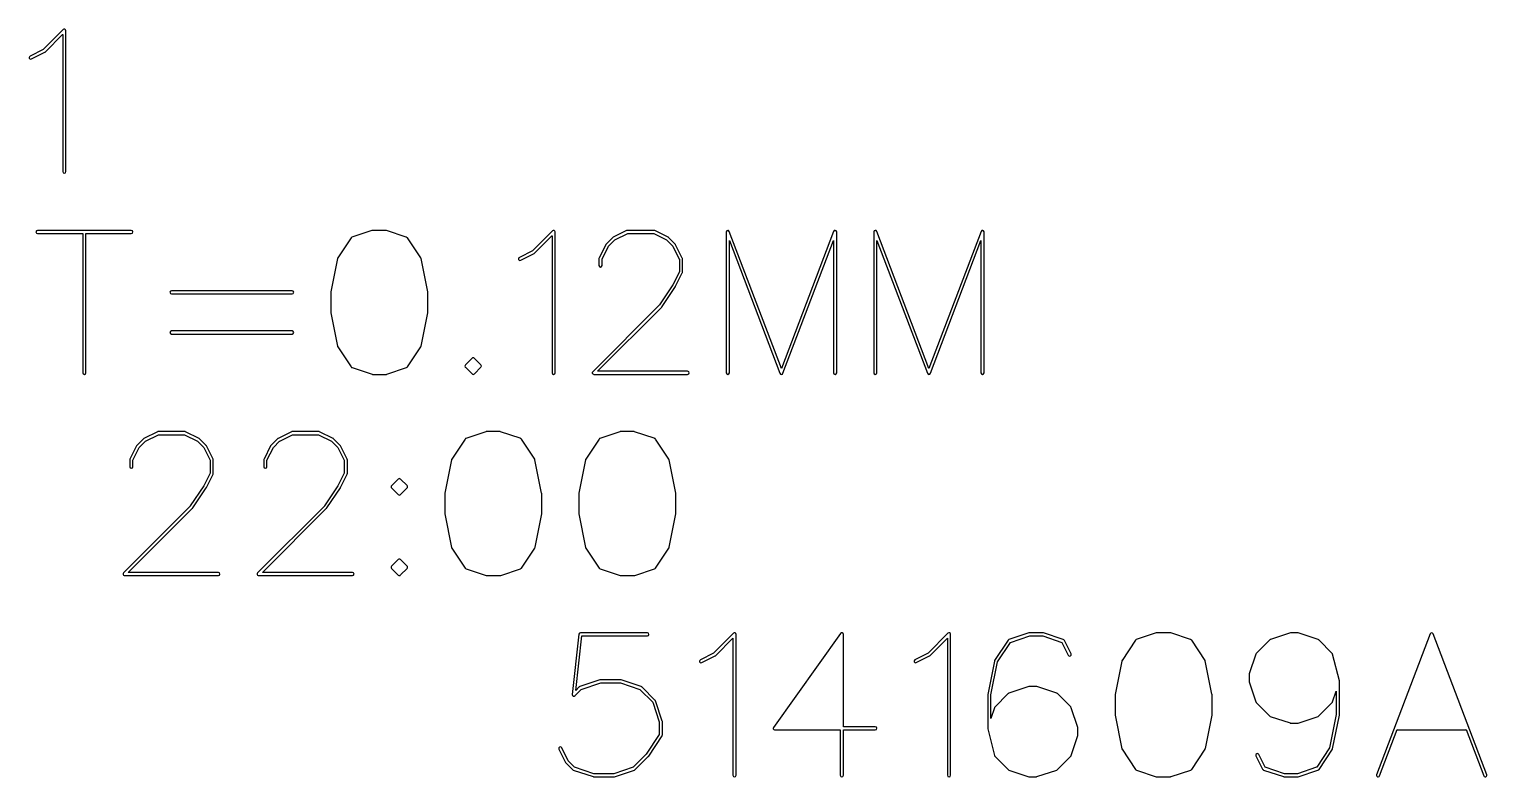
# Model space of a CAD drawing. Extents: x -68 to 50, y -82 to 30.
# Drawn here: x -8.32 to 38.29, y -70.4 to -46.51 of the extents above; entities that cross this region are included whole.
import ezdxf

# ---------------------------------------------------------------- set-up
doc = ezdxf.new("R2010")
doc.units = 0
doc.header["$MEASUREMENT"] = 0
doc.layers.get('0').update_dxf_attribs({"linetype": 'CONTINUOUS'})

msp = doc.modelspace()

# ---------------------------------------------------------------- linework, layer by layer
for points in [[(-7.144, -46.564004, 0.668157), (-7.228, -46.528999), (-7.228, -46.528999), (-7.864, -47.165), (-7.864, -47.165), (-8.287, -47.376001), (-8.287, -47.376001, 1.000005), (-8.243, -47.466001), (-8.243, -47.466001), (-7.814, -47.251997), (-7.814, -47.251997, 0.132802), (-7.794, -47.235), (-7.794, -47.235), (-7.244, -46.685), (-7.244, -46.685), (-7.243, -46.685), (-7.243, -46.685), (-7.243, -51.063999), (-7.243, -51.063999, 1), (-7.143, -51.063999), (-7.143, -51.063999), (-7.143, -46.564004), (-7.143, -46.564004), (-7.144, -46.564004)], [(-5.05, -53.042998, 1), (-5.05, -52.942998), (-5.05, -52.942998), (-8.05, -52.942998), (-8.05, -52.942998, 1), (-8.05, -53.042998), (-8.05, -53.042998), (-6.6, -53.042998), (-6.6, -53.042998), (-6.6, -57.493003), (-6.6, -57.493003, 1), (-6.5, -57.493003), (-6.5, -57.493003), (-6.5, -53.042998), (-6.5, -53.042998), (-5.05, -53.042998)], [(3.109, -52.946001, 0.082237), (3.093, -52.942998), (3.093, -52.942998), (2.664, -52.942998), (2.664, -52.942998, 0.102902), (2.644, -52.947002), (2.644, -52.947002), (2.642, -52.947998), (2.642, -52.947998), (2.005, -53.16), (2.005, -53.16, 0.16228), (1.98, -53.178999), (1.98, -53.178999), (1.979, -53.178999), (1.979, -53.178999), (1.551, -53.822002), (1.551, -53.822002, 0.107755), (1.543, -53.842002), (1.543, -53.842002), (1.543, -53.842998), (1.543, -53.842998), (1.329, -54.911001), (1.329, -54.911001, 0.050372), (1.328, -54.921001), (1.328, -54.921001), (1.328, -55.563999), (1.328, -55.563999, 0.045472), (1.329, -55.573003), (1.329, -55.573003), (1.329, -55.573999), (1.329, -55.573999), (1.544, -56.646001), (1.544, -56.646001, 0.092755), (1.551, -56.662998), (1.551, -56.662998), (1.551, -56.663999), (1.551, -56.663999), (1.979, -57.306001), (1.979, -57.306001, 0.187805), (2.009, -57.326997), (2.009, -57.326997), (2.014, -57.328003), (2.014, -57.328003), (2.648, -57.54), (2.648, -57.54, 0.041599), (2.656, -57.542002), (2.656, -57.542002), (2.664, -57.542998), (2.664, -57.542998), (3.093, -57.542998), (3.093, -57.542998, 0.114183), (3.115, -57.537998), (3.115, -57.537998), (3.118, -57.537002), (3.118, -57.537002), (3.751, -57.325), (3.751, -57.325, 0.162267), (3.776, -57.306001), (3.776, -57.306001), (3.777, -57.306001), (3.777, -57.306001), (4.206, -56.663999), (4.206, -56.663999, 0.132803), (4.214, -56.638999), (4.214, -56.638999), (4.215, -56.637998), (4.215, -56.637998), (4.427, -55.573999), (4.427, -55.573999, 0.085328), (4.428, -55.557002), (4.428, -55.557002), (4.428, -54.921001), (4.428, -54.921001, 0.07588), (4.426, -54.906001), (4.426, -54.906001), (4.426, -54.905), (4.426, -54.905), (4.213, -53.84), (4.213, -53.84, 0.092759), (4.206, -53.823003), (4.206, -53.823003), (4.206, -53.822002), (4.206, -53.822002), (3.777, -53.178999), (3.777, -53.178999, 0.187826), (3.747, -53.157998), (3.747, -53.157998), (3.742, -53.156997), (3.742, -53.156997), (3.109, -52.946001)], [(8.499, -52.992998, 0.668182), (8.414999, -52.957998), (8.414999, -52.957998), (7.779, -53.593999), (7.779, -53.593999), (7.356, -53.805), (7.356, -53.805, 1.000005), (7.4, -53.895), (7.4, -53.895), (7.829, -53.681001), (7.829, -53.681001, 0.132813), (7.849, -53.663999), (7.849, -53.663999), (8.399, -53.113999), (8.399, -53.113999), (8.4, -53.113999), (8.4, -53.113999), (8.4, -57.493003), (8.4, -57.493003, 1), (8.499999, -57.493003), (8.499999, -57.493003), (8.499999, -52.992998), (8.499999, -52.992998), (8.499, -52.992998)], [(11.686, -52.947998, 0.114171), (11.664, -52.942998), (11.664, -52.942998), (10.807, -52.942998), (10.807, -52.942998, 0.114171), (10.785, -52.947998), (10.785, -52.947998), (10.356, -53.162002), (10.356, -53.162002), (10.355, -53.162998), (10.355, -53.162998, 0.076097), (10.343, -53.172002), (10.343, -53.172002), (10.134999, -53.38), (10.134999, -53.38, 0.125773), (10.119, -53.398999), (10.119, -53.398999), (9.905, -53.826997), (9.905, -53.826997), (9.905, -53.828003), (9.905, -53.828003, 0.11416), (9.9, -53.85), (9.9, -53.85), (9.9, -54.063999), (9.9, -54.063999, 1), (10, -54.063999), (10, -54.063999), (10, -53.861001), (10, -53.861001), (10.001, -53.86), (10.001, -53.86), (10.207, -53.447998), (10.207, -53.447998), (10.406, -53.249004), (10.406, -53.249004), (10.408, -53.247998), (10.408, -53.247998), (10.819, -53.042998), (10.819, -53.042998), (11.652001, -53.042998), (11.652001, -53.042998), (12.063, -53.247998), (12.063, -53.247998), (12.065, -53.249004), (12.065, -53.249004), (12.264, -53.447998), (12.264, -53.447998), (12.47, -53.86), (12.47, -53.86), (12.471, -53.861001), (12.471, -53.861001), (12.471, -54.265996), (12.471, -54.265996), (12.265, -54.678999), (12.265, -54.678999), (11.837, -55.32), (11.837, -55.32), (11.837, -55.321001), (11.837, -55.321001), (9.7, -57.457998), (9.7, -57.457998, 0.582987), (9.723, -57.541001), (9.723, -57.541001), (9.735001, -57.542002), (9.735001, -57.542002), (9.735001, -57.542998), (9.735001, -57.542998), (12.735, -57.542998), (12.735, -57.542998, 1), (12.735, -57.442998), (12.735, -57.442998), (9.855, -57.442998), (9.855, -57.442998), (11.907, -55.391001), (11.907, -55.391001), (11.909, -55.39), (11.909, -55.39, 0.081036), (11.92, -55.378003), (11.92, -55.378003), (12.349, -54.735), (12.349, -54.735, 0.033391), (12.352, -54.728999), (12.352, -54.728999), (12.566, -54.3), (12.566, -54.3), (12.566, -54.298999), (12.566, -54.298999, 0.109588), (12.571, -54.278003), (12.571, -54.278003), (12.571, -53.85), (12.571, -53.85, 0.11416), (12.566, -53.828003), (12.566, -53.828003), (12.352, -53.4), (12.352, -53.4), (12.351, -53.398999), (12.351, -53.398999, 0.08062), (12.342001, -53.386001), (12.342001, -53.386001), (12.132001, -53.176001), (12.132001, -53.176001), (12.132001, -53.175), (12.132001, -53.175, 0.10767), (12.115, -53.162002), (12.115, -53.162002), (11.686, -52.947998)], [(17.5, -52.985, 0.767038), (17.402999, -52.975), (17.402999, -52.975), (15.735, -57.351001), (15.735, -57.351001), (14.068, -52.975), (14.068, -52.975, 0.76704), (13.971, -52.985), (13.971, -52.985), (13.971, -52.986001), (13.971, -52.986001, 0.034858), (13.971, -52.992998), (13.971, -52.992998), (13.971, -57.493003), (13.971, -57.493003, 1), (14.071, -57.493003), (14.071, -57.493003), (14.071, -53.266001), (14.071, -53.266001), (15.686, -57.507002), (15.686, -57.507002), (15.687, -57.507998), (15.687, -57.507998, 0.735265), (15.783, -57.507998), (15.783, -57.507998), (15.783999, -57.507002), (15.783999, -57.507002), (17.399, -53.266997), (17.399, -53.266997), (17.4, -53.266997), (17.4, -53.266997), (17.4, -57.493003), (17.4, -57.493003, 1), (17.5, -57.493003), (17.5, -57.493003), (17.5, -52.992998), (17.5, -52.992998, 0.034857), (17.5, -52.986001), (17.5, -52.986001), (17.5, -52.985)], [(22.213999, -52.985, 0.767037), (22.117, -52.975), (22.117, -52.975), (20.45, -57.351001), (20.45, -57.351001), (18.782, -52.975), (18.782, -52.975, 0.832029), (18.685, -52.992998), (18.685, -52.992998), (18.685, -57.493003), (18.685, -57.493003, 1), (18.785, -57.493003), (18.785, -57.493003), (18.785, -53.266001), (18.785, -53.266001), (20.400999, -57.507002), (20.400999, -57.507002), (20.402, -57.507998), (20.402, -57.507998, 0.735265), (20.498, -57.507998), (20.498, -57.507998), (20.499001, -57.507002), (20.499001, -57.507002), (22.112998, -53.266997), (22.112998, -53.266997), (22.113999, -53.266997), (22.113999, -53.266997), (22.113999, -57.493003), (22.113999, -57.493003, 1), (22.213999, -57.493003), (22.213999, -57.493003), (22.213999, -52.992998), (22.213999, -52.992998, 0.034858), (22.213999, -52.986001), (22.213999, -52.986001), (22.213999, -52.985)], [(0.093, -54.970996, 1), (0.093, -54.871001), (0.093, -54.871001), (-3.765, -54.871001), (-3.765, -54.871001, 1), (-3.765, -54.970996), (-3.765, -54.970996), (0.093, -54.970996)], [(0.093, -56.256997, 1), (0.093, -56.157002), (0.093, -56.157002), (-3.765, -56.157002), (-3.765, -56.157002, 1), (-3.765, -56.256997), (-3.765, -56.256997), (0.093, -56.256997)], [(5.913, -57.028999, 0.414214), (5.843, -57.028999), (5.843, -57.028999), (5.629, -57.243003), (5.629, -57.243003, 0.405869), (5.628, -57.312002), (5.628, -57.312002), (5.629, -57.312998), (5.629, -57.312998), (5.843, -57.527998), (5.843, -57.527998, 0.447992), (5.917, -57.523999), (5.917, -57.523999), (6.128, -57.312998), (6.128, -57.312998, 0.439478), (6.125, -57.24), (6.125, -57.24), (6.124, -57.238999), (6.124, -57.238999), (5.913, -57.028999)], [(-3.314, -59.376001, 0.114173), (-3.336, -59.370996), (-3.336, -59.370996), (-4.193, -59.370996), (-4.193, -59.370996, 0.114175), (-4.215, -59.376001), (-4.215, -59.376001), (-4.644, -59.591001), (-4.644, -59.591001), (-4.645, -59.592002), (-4.645, -59.592002, 0.076079), (-4.657, -59.601001), (-4.657, -59.601001), (-4.865, -59.808999), (-4.865, -59.808999, 0.125767), (-4.881, -59.827998), (-4.881, -59.827998), (-5.092, -60.25), (-5.092, -60.25), (-5.092, -60.251001), (-5.092, -60.251001, 0.1438), (-5.1, -60.277998), (-5.1, -60.277998), (-5.1, -60.492998), (-5.1, -60.492998, 1), (-5, -60.492998), (-5, -60.492998), (-5, -60.29), (-5, -60.29), (-4.999, -60.288999), (-4.999, -60.288999), (-4.793, -59.877002), (-4.793, -59.877002), (-4.594, -59.677998), (-4.594, -59.677998), (-4.592, -59.677002), (-4.592, -59.677002), (-4.181, -59.471001), (-4.181, -59.471001), (-3.348, -59.471001), (-3.348, -59.471001), (-2.937, -59.677002), (-2.937, -59.677002), (-2.935, -59.677998), (-2.935, -59.677998), (-2.735, -59.877998), (-2.735, -59.877998), (-2.53, -60.288003), (-2.53, -60.288003), (-2.529, -60.288999), (-2.529, -60.288999), (-2.529, -60.695), (-2.529, -60.695), (-2.735, -61.108003), (-2.735, -61.108003), (-3.163, -61.747998), (-3.163, -61.747998), (-3.163, -61.748999), (-3.163, -61.748999), (-5.3, -63.886001), (-5.3, -63.886001, 0.582952), (-5.277, -63.968999), (-5.277, -63.968999), (-5.265, -63.97), (-5.265, -63.97), (-5.265, -63.970996), (-5.265, -63.970996), (-2.265, -63.970996), (-2.265, -63.970996, 1), (-2.265, -63.870996), (-2.265, -63.870996), (-5.145, -63.870996), (-5.145, -63.870996), (-3.093, -61.818999), (-3.093, -61.818999), (-3.091, -61.817998), (-3.091, -61.817998, 0.081043), (-3.08, -61.806001), (-3.08, -61.806001), (-2.651, -61.163999), (-2.651, -61.163999), (-2.651, -61.163003), (-2.651, -61.163003, 0.029174), (-2.648, -61.158003), (-2.648, -61.158003), (-2.434, -60.728999), (-2.434, -60.728999), (-2.434, -60.727998), (-2.434, -60.727998, 0.10961), (-2.429, -60.706997), (-2.429, -60.706997), (-2.429, -60.277998), (-2.429, -60.277998, 0.114159), (-2.434, -60.256001), (-2.434, -60.256001), (-2.648, -59.827998), (-2.648, -59.827998), (-2.649, -59.827998), (-2.649, -59.827998, 0.080617), (-2.658, -59.815), (-2.658, -59.815), (-2.868, -59.605), (-2.868, -59.605), (-2.868, -59.603999), (-2.868, -59.603999, 0.107659), (-2.885, -59.591001), (-2.885, -59.591001), (-3.314, -59.376001)], [(0.972, -59.376001, 0.114173), (0.95, -59.370996), (0.95, -59.370996), (0.093, -59.370996), (0.093, -59.370996, 0.114173), (0.071, -59.376001), (0.071, -59.376001), (-0.358, -59.591001), (-0.358, -59.591001), (-0.359, -59.592002), (-0.359, -59.592002, 0.076081), (-0.371, -59.601001), (-0.371, -59.601001), (-0.579, -59.808999), (-0.579, -59.808999, 0.125767), (-0.595, -59.827998), (-0.595, -59.827998), (-0.807, -60.25), (-0.807, -60.25), (-0.807, -60.251001), (-0.807, -60.251001, 0.143802), (-0.815, -60.277998), (-0.815, -60.277998), (-0.815, -60.492998), (-0.815, -60.492998, 1), (-0.715, -60.492998), (-0.715, -60.492998), (-0.715, -60.29), (-0.715, -60.29), (-0.714, -60.288999), (-0.714, -60.288999), (-0.508, -59.877998), (-0.508, -59.877998), (-0.308, -59.677998), (-0.308, -59.677998), (-0.306, -59.677002), (-0.306, -59.677002), (0.105, -59.471001), (0.105, -59.471001), (0.938, -59.471001), (0.938, -59.471001), (1.348, -59.677002), (1.348, -59.677002), (1.35, -59.677998), (1.35, -59.677998), (1.55, -59.877002), (1.55, -59.877002), (1.551, -59.877998), (1.551, -59.877998), (1.756, -60.288003), (1.756, -60.288003), (1.757, -60.288999), (1.757, -60.288999), (1.757, -60.695), (1.757, -60.695), (1.551, -61.108003), (1.551, -61.108003), (1.123, -61.747998), (1.123, -61.747998), (1.123, -61.748999), (1.123, -61.748999), (-1.014, -63.886001), (-1.014, -63.886001, 0.582953), (-0.991, -63.968999), (-0.991, -63.968999), (-0.979, -63.97), (-0.979, -63.97), (-0.979, -63.970996), (-0.979, -63.970996), (2.021, -63.970996), (2.021, -63.970996, 1), (2.021, -63.870996), (2.021, -63.870996), (-0.859, -63.870996), (-0.859, -63.870996), (1.193, -61.818999), (1.193, -61.818999), (1.195, -61.817998), (1.195, -61.817998, 0.081043), (1.206, -61.806001), (1.206, -61.806001), (1.635, -61.163999), (1.635, -61.163999, 0.033372), (1.638, -61.158003), (1.638, -61.158003), (1.852, -60.728999), (1.852, -60.728999, 0.114182), (1.857, -60.706997), (1.857, -60.706997), (1.857, -60.277998), (1.857, -60.277998, 0.11416), (1.852, -60.256001), (1.852, -60.256001), (1.638, -59.827998), (1.638, -59.827998), (1.637, -59.827998), (1.637, -59.827998, 0.080618), (1.628, -59.815), (1.628, -59.815), (1.417, -59.605), (1.417, -59.605), (1.417, -59.603999), (1.417, -59.603999, 0.107658), (1.4, -59.591001), (1.4, -59.591001), (0.972, -59.376001)], [(6.751, -59.373999, 0.082229), (6.735, -59.370996), (6.735, -59.370996), (6.307, -59.370996), (6.307, -59.370996, 0.102894), (6.287, -59.375), (6.287, -59.375), (6.285, -59.376001), (6.285, -59.376001), (5.648, -59.588999), (5.648, -59.588999, 0.162288), (5.623, -59.608003), (5.623, -59.608003), (5.622, -59.608003), (5.622, -59.608003), (5.193, -60.25), (5.193, -60.25, 0.107757), (5.185, -60.27), (5.185, -60.27), (5.185, -60.271001), (5.185, -60.271001), (4.972, -61.34), (4.972, -61.34, 0.050372), (4.971, -61.35), (4.971, -61.35), (4.971, -61.992998), (4.971, -61.992998, 0.050396), (4.972, -62.003003), (4.972, -62.003003), (5.186, -63.073999), (5.186, -63.073999, 0.092784), (5.193, -63.091001), (5.193, -63.091001), (5.193, -63.092002), (5.193, -63.092002), (5.622, -63.735), (5.622, -63.735, 0.187821), (5.652, -63.755996), (5.652, -63.755996), (5.657, -63.757002), (5.657, -63.757002), (6.291, -63.968003), (6.291, -63.968003, 0.08222), (6.307, -63.970996), (6.307, -63.970996), (6.735, -63.970996), (6.735, -63.970996, 0.114163), (6.757, -63.966001), (6.757, -63.966001), (6.76, -63.965), (6.76, -63.965), (7.394, -63.753999), (7.394, -63.753999, 0.162279), (7.419, -63.735), (7.419, -63.735), (7.42, -63.735), (7.42, -63.735), (7.849, -63.092002), (7.849, -63.092002, 0.132831), (7.857, -63.066997), (7.857, -63.066997), (7.858, -63.065996), (7.858, -63.065996), (8.069999, -62.003003), (8.069999, -62.003003, 0.085352), (8.071, -61.986001), (8.071, -61.986001), (8.071, -61.35), (8.071, -61.35, 0.075879), (8.069, -61.335), (8.069, -61.335), (8.069, -61.333999), (8.069, -61.333999), (7.856, -60.267998), (7.856, -60.267998, 0.092758), (7.849, -60.251001), (7.849, -60.251001), (7.849, -60.25), (7.849, -60.25), (7.42, -59.608003), (7.42, -59.608003, 0.187831), (7.39, -59.586997), (7.39, -59.586997), (7.385, -59.586001), (7.385, -59.586001), (6.751, -59.373999)], [(11.037, -59.373999, 0.082229), (11.021, -59.370996), (11.021, -59.370996), (10.592999, -59.370996), (10.592999, -59.370996, 0.102894), (10.572999, -59.375), (10.572999, -59.375), (10.571, -59.376001), (10.571, -59.376001), (9.934, -59.588999), (9.934, -59.588999, 0.162287), (9.909, -59.608003), (9.909, -59.608003), (9.908, -59.608003), (9.908, -59.608003), (9.479, -60.25), (9.479, -60.25, 0.107755), (9.471, -60.27), (9.471, -60.27), (9.471, -60.271001), (9.471, -60.271001), (9.258, -61.34), (9.258, -61.34, 0.050372), (9.257, -61.35), (9.257, -61.35), (9.257, -61.992998), (9.257, -61.992998, 0.045447), (9.258, -62.001997), (9.258, -62.001997), (9.258, -62.003003), (9.258, -62.003003), (9.472, -63.073999), (9.472, -63.073999, 0.092782), (9.479, -63.091001), (9.479, -63.091001), (9.479, -63.092002), (9.479, -63.092002), (9.908, -63.735), (9.908, -63.735, 0.18782), (9.938, -63.755996), (9.938, -63.755996), (9.943, -63.757002), (9.943, -63.757002), (10.577, -63.968003), (10.577, -63.968003, 0.08222), (10.592999, -63.970996), (10.592999, -63.970996), (11.021, -63.970996), (11.021, -63.970996, 0.114166), (11.043, -63.966001), (11.043, -63.966001), (11.046, -63.965), (11.046, -63.965), (11.68, -63.753999), (11.68, -63.753999, 0.162282), (11.705, -63.735), (11.705, -63.735), (11.706, -63.735), (11.706, -63.735), (12.135, -63.092002), (12.135, -63.092002, 0.132833), (12.143, -63.066997), (12.143, -63.066997), (12.144, -63.065996), (12.144, -63.065996), (12.356, -62.003003), (12.356, -62.003003, 0.050397), (12.357001, -61.992998), (12.357001, -61.992998), (12.357001, -61.35), (12.357001, -61.35, 0.075881), (12.355, -61.335), (12.355, -61.335), (12.355, -61.333999), (12.355, -61.333999), (12.142, -60.267998), (12.142, -60.267998, 0.092759), (12.135, -60.251001), (12.135, -60.251001), (12.135, -60.25), (12.135, -60.25), (11.706, -59.608003), (11.706, -59.608003, 0.187827), (11.676001, -59.586997), (11.676001, -59.586997), (11.671, -59.586001), (11.671, -59.586001), (11.037, -59.373999)], [(3.556, -60.886001, 0.414254), (3.486, -60.886001), (3.486, -60.886001), (3.272, -61.101001), (3.272, -61.101001, 0.414214), (3.272, -61.171001), (3.272, -61.171001), (3.486, -61.385), (3.486, -61.385, 0.447947), (3.56, -61.381001), (3.56, -61.381001), (3.77, -61.171001), (3.77, -61.171001, 0.439497), (3.767, -61.097998), (3.767, -61.097998), (3.766, -61.097002), (3.766, -61.097002), (3.556, -60.886001)], [(3.556, -63.458003, 0.414254), (3.486, -63.458003), (3.486, -63.458003), (3.272, -63.671997), (3.272, -63.671997, 0.414214), (3.272, -63.741997), (3.272, -63.741997), (3.486, -63.956001), (3.486, -63.956001, 0.447926), (3.56, -63.951997), (3.56, -63.951997), (3.77, -63.741997), (3.77, -63.741997, 0.439457), (3.767, -63.669004), (3.767, -63.669004), (3.556, -63.458003)], [(11.45, -65.9, 1), (11.45, -65.799995), (11.45, -65.799995), (9.307, -65.799995), (9.307, -65.799995, 0.379677), (9.257, -65.843999), (9.257, -65.843999), (9.043, -67.772002), (9.043, -67.772002, 0.800518), (9.136, -67.805), (9.136, -67.805), (9.333, -67.607998), (9.333, -67.607998), (9.335, -67.607002), (9.335, -67.607002), (9.957, -67.4), (9.957, -67.4), (10.586, -67.4), (10.586, -67.4), (11.207001, -67.607002), (11.207001, -67.607002), (11.209, -67.607998), (11.209, -67.607998), (11.62, -68.019004), (11.62, -68.019004), (11.827001, -68.641001), (11.827001, -68.641001), (11.827999, -68.641997), (11.827999, -68.641997), (11.827999, -69.048003), (11.827999, -69.048003), (11.408999, -69.677002), (11.408999, -69.677002), (11.408999, -69.678003), (11.408999, -69.678003), (10.995, -70.092002), (10.995, -70.092002), (10.993, -70.092998), (10.993, -70.092998), (10.371, -70.3), (10.371, -70.3), (9.742, -70.3), (9.742, -70.3), (9.121, -70.092998), (9.121, -70.092998), (9.119, -70.092002), (9.119, -70.092002), (8.92, -69.893003), (8.92, -69.893003), (8.92, -69.891997), (8.92, -69.891997), (8.709, -69.471001), (8.709, -69.471001, 0.999918), (8.619, -69.514995), (8.619, -69.514995), (8.832, -69.941001), (8.832, -69.941001), (8.833, -69.941997), (8.833, -69.941997, 0.087417), (8.843, -69.955996), (8.843, -69.955996), (9.053, -70.166001), (9.053, -70.166001, 0.15094), (9.077001, -70.183003), (9.077001, -70.183003), (9.713, -70.395), (9.713, -70.395, 0.114176), (9.735001, -70.4), (9.735001, -70.4), (10.378, -70.4), (10.378, -70.4, 0.082231), (10.393999, -70.396997), (10.393999, -70.396997), (11.037, -70.183003), (11.037, -70.183003, 0.114832), (11.056001, -70.171001), (11.056001, -70.171001), (11.478999, -69.747998), (11.478999, -69.747998), (11.481, -69.747002), (11.481, -69.747002, 0.081053), (11.492, -69.735), (11.492, -69.735), (11.92, -69.091997), (11.92, -69.091997), (11.92, -69.091001), (11.92, -69.091001, 0.14382), (11.927999, -69.063999), (11.927999, -69.063999), (11.927999, -68.636001), (11.927999, -68.636001, 0.08226), (11.925, -68.619995), (11.925, -68.619995), (11.711, -67.976997), (11.711, -67.976997, 0.114817), (11.699, -67.957998), (11.699, -67.957998), (11.27, -67.528999), (11.27, -67.528999, 0.114818), (11.251, -67.516997), (11.251, -67.516997), (10.615, -67.305), (10.615, -67.305), (10.613, -67.303999), (10.613, -67.303999, 0.102899), (10.592999, -67.3), (10.592999, -67.3), (9.95, -67.3), (9.95, -67.3, 0.08224), (9.934, -67.303003), (9.934, -67.303003), (9.294, -67.516001), (9.294, -67.516001), (9.291, -67.516997), (9.291, -67.516997, 0.114815), (9.272, -67.528999), (9.272, -67.528999), (9.16, -67.640996), (9.16, -67.640996), (9.159, -67.640996), (9.159, -67.640996), (9.352001, -65.9), (9.352001, -65.9), (11.45, -65.9)], [(14.284, -65.849995, 0.668208), (14.2, -65.815), (14.2, -65.815), (13.566001, -66.45), (13.566001, -66.45), (13.565, -66.450996), (13.565, -66.450996), (13.142, -66.661997), (13.142, -66.661997, 1.00001), (13.186, -66.752002), (13.186, -66.752002), (13.615, -66.537998), (13.615, -66.537998, 0.132814), (13.635, -66.520996), (13.635, -66.520996), (13.636, -66.52), (13.636, -66.52), (14.184, -65.971001), (14.184, -65.971001), (14.185, -65.971001), (14.185, -65.971001), (14.185, -70.35), (14.185, -70.35, 1), (14.285, -70.35), (14.285, -70.35), (14.285, -65.849995), (14.285, -65.849995), (14.284, -65.849995)], [(17.713999, -65.849995, 0.714827), (17.624, -65.819004), (17.624, -65.819004), (17.624, -65.82), (17.624, -65.82), (17.622999, -65.821001), (17.622999, -65.821001), (15.48, -68.820996), (15.48, -68.820996, 0.535224), (15.51, -68.898999), (15.51, -68.898999), (15.521, -68.899995), (15.521, -68.899995), (17.613999, -68.899995), (17.613999, -68.899995), (17.613999, -70.35), (17.613999, -70.35, 1), (17.713999, -70.35), (17.713999, -70.35), (17.713999, -68.899995), (17.713999, -68.899995), (18.735001, -68.899995), (18.735001, -68.899995, 1), (18.735001, -68.8), (18.735001, -68.8), (17.713999, -68.8), (17.713999, -68.8), (17.713999, -65.849995)], [(21.142, -65.849995, 0.668208), (21.058, -65.815), (21.058, -65.815), (20.422001, -66.450996), (20.422001, -66.450996), (19.998999, -66.661997), (19.998999, -66.661997, 1), (20.043, -66.752002), (20.043, -66.752002), (20.472, -66.537998), (20.472, -66.537998, 0.132814), (20.492, -66.520996), (20.492, -66.520996), (21.042, -65.971001), (21.042, -65.971001), (21.043, -65.971001), (21.043, -65.971001), (21.043, -70.35), (21.043, -70.35, 1), (21.143, -70.35), (21.143, -70.35), (21.143, -65.849995), (21.143, -65.849995), (21.142, -65.849995)], [(24.109001, -65.802998, 0.082243), (24.093, -65.799995), (24.093, -65.799995), (23.663999, -65.799995), (23.663999, -65.799995, 0.102892), (23.644001, -65.803999), (23.644001, -65.803999), (23.642, -65.805005), (23.642, -65.805005), (23.005, -66.017002), (23.005, -66.017002, 0.162284), (22.98, -66.036001), (22.98, -66.036001), (22.979001, -66.036001), (22.979001, -66.036001), (22.551001, -66.678999), (22.551001, -66.678999, 0.107758), (22.543, -66.698999), (22.543, -66.698999), (22.543, -66.699995), (22.543, -66.699995), (22.329001, -67.767998), (22.329001, -67.767998, 0.050373), (22.328, -67.777998), (22.328, -67.777998), (22.328, -68.850005), (22.328, -68.850005, 0.091672), (22.330999, -68.867998), (22.330999, -68.867998), (22.332, -68.869004), (22.332, -68.869004), (22.545, -69.719004), (22.545, -69.719004, 0.135923), (22.558, -69.742002), (22.558, -69.742002), (22.986001, -70.171001), (22.986001, -70.171001, 0.114824), (23.005, -70.183003), (23.005, -70.183003), (23.648, -70.396997), (23.648, -70.396997, 0.041589), (23.655999, -70.398999), (23.655999, -70.398999), (23.663999, -70.4), (23.663999, -70.4), (23.878, -70.4), (23.878, -70.4, 0.114171), (23.9, -70.395), (23.9, -70.395), (23.902998, -70.394004), (23.902998, -70.394004), (24.537002, -70.183003), (24.537002, -70.183003, 0.150925), (24.560999, -70.166001), (24.560999, -70.166001), (24.985, -69.742002), (24.985, -69.742002, 0.119703), (24.997, -69.721997), (24.997, -69.721997), (24.998, -69.720996), (24.998, -69.720996), (25.211001, -69.080005), (25.211001, -69.080005, 0.097387), (25.213999, -69.060996), (25.213999, -69.060996), (25.213999, -68.850005), (25.213999, -68.850005, 0.114182), (25.209001, -68.828003), (25.209001, -68.828003), (25.209001, -68.827002), (25.209001, -68.827002), (24.997, -68.191001), (24.997, -68.191001, 0.143761), (24.980999, -68.167998), (24.980999, -68.167998), (24.556001, -67.743003), (24.556001, -67.743003, 0.114831), (24.537002, -67.731001), (24.537002, -67.731001), (24.533999, -67.73), (24.533999, -67.73), (23.894001, -67.516997), (23.894001, -67.516997, 0.082226), (23.878, -67.514004), (23.878, -67.514004), (23.663999, -67.514004), (23.663999, -67.514004, 0.102882), (23.644001, -67.518003), (23.644001, -67.518003), (23.642, -67.519004), (23.642, -67.519004), (23.005, -67.731001), (23.005, -67.731001, 0.114834), (22.986001, -67.743003), (22.986001, -67.743003), (22.558, -68.172002), (22.558, -68.172002, 0.114822), (22.546001, -68.191001), (22.546001, -68.191001), (22.429001, -68.541997), (22.429001, -68.541997), (22.428, -68.541997), (22.428, -68.541997), (22.428, -67.781001), (22.428, -67.781001), (22.429001, -67.780005), (22.429001, -67.780005), (22.64, -66.726997), (22.64, -66.726997), (22.640999, -66.726001), (22.640999, -66.726001), (23.053999, -66.106001), (23.053999, -66.106001), (23.055, -66.105), (23.055, -66.105), (23.670999, -65.9), (23.670999, -65.9), (24.086001, -65.9), (24.086001, -65.9), (24.698, -66.104004), (24.698, -66.104004), (24.7, -66.105), (24.7, -66.105), (24.905, -66.515), (24.905, -66.515, 0.999956), (24.995, -66.471001), (24.995, -66.471001), (24.78, -66.041997), (24.78, -66.041997, 0.232752), (24.745, -66.015), (24.745, -66.015), (24.109001, -65.802998)], [(28.18, -65.802998, 0.082243), (28.163999, -65.799995), (28.163999, -65.799995), (27.735, -65.799995), (27.735, -65.799995, 0.102903), (27.715, -65.803999), (27.715, -65.803999), (27.713, -65.805005), (27.713, -65.805005), (27.077, -66.017002), (27.077, -66.017002, 0.162279), (27.052, -66.036001), (27.052, -66.036001), (27.051001, -66.036001), (27.051001, -66.036001), (26.622, -66.678999), (26.622, -66.678999, 0.107753), (26.613999, -66.698999), (26.613999, -66.698999), (26.613999, -66.699995), (26.613999, -66.699995), (26.401001, -67.767998), (26.401001, -67.767998, 0.050373), (26.4, -67.777998), (26.4, -67.777998), (26.4, -68.421001), (26.4, -68.421001, 0.050349), (26.401001, -68.430996), (26.401001, -68.430996), (26.615, -69.503003), (26.615, -69.503003, 0.092738), (26.622, -69.519995), (26.622, -69.519995), (26.622, -69.521001), (26.622, -69.521001), (27.051001, -70.164004), (27.051001, -70.164004, 0.187794), (27.080999, -70.185), (27.080999, -70.185), (27.085999, -70.185996), (27.085999, -70.185996), (27.719001, -70.396997), (27.719001, -70.396997, 0.041589), (27.727, -70.398999), (27.727, -70.398999), (27.735, -70.4), (27.735, -70.4), (28.163999, -70.4), (28.163999, -70.4, 0.114171), (28.185999, -70.395), (28.185999, -70.395), (28.188999, -70.394004), (28.188999, -70.394004), (28.823, -70.183003), (28.823, -70.183003, 0.162266), (28.848, -70.164004), (28.848, -70.164004), (28.848999, -70.164004), (28.848999, -70.164004), (29.277, -69.521001), (29.277, -69.521001, 0.132833), (29.285, -69.495996), (29.285, -69.495996), (29.285999, -69.495), (29.285999, -69.495), (29.498999, -68.430996), (29.498999, -68.430996, 0.085305), (29.5, -68.414004), (29.5, -68.414004), (29.5, -67.777998), (29.5, -67.777998, 0.075856), (29.498, -67.763003), (29.498, -67.763003), (29.498, -67.762002), (29.498, -67.762002), (29.284001, -66.697002), (29.284001, -66.697002, 0.092782), (29.277, -66.68), (29.277, -66.68), (29.277, -66.678999), (29.277, -66.678999), (28.848999, -66.036001), (28.848999, -66.036001, 0.187815), (28.819001, -66.015), (28.819001, -66.015), (28.813999, -66.013999), (28.813999, -66.013999), (28.18, -65.802998)], [(32.255002, -65.803999, 0.102915), (32.235, -65.799995), (32.235, -65.799995), (32.021001, -65.799995), (32.021001, -65.799995, 0.082243), (32.005, -65.802998), (32.005, -65.802998), (31.365, -66.016006), (31.365, -66.016006), (31.362002, -66.017002), (31.362002, -66.017002, 0.114834), (31.342998, -66.028999), (31.342998, -66.028999), (30.92, -66.453003), (30.92, -66.453003), (30.919001, -66.453999), (30.919001, -66.453999, 0.143769), (30.903, -66.477002), (30.903, -66.477002), (30.69, -67.112998), (30.69, -67.112998), (30.69, -67.114004), (30.69, -67.114004, 0.114137), (30.685, -67.135996), (30.685, -67.135996), (30.685, -67.35), (30.685, -67.35, 0.082216), (30.688, -67.365996), (30.688, -67.365996), (30.902, -68.007002), (30.902, -68.007002), (30.903, -68.007998), (30.903, -68.007998, 0.119703), (30.915, -68.028003), (30.915, -68.028003), (31.337998, -68.451001), (31.337998, -68.451001, 0.150945), (31.362002, -68.467998), (31.362002, -68.467998), (31.996001, -68.680005), (31.996001, -68.680005), (31.998999, -68.681001), (31.998999, -68.681001, 0.114182), (32.021001, -68.686001), (32.021001, -68.686001), (32.235, -68.686001), (32.235, -68.686001), (32.242998, -68.685005), (32.242998, -68.685005, 0.041617), (32.251001, -68.682998), (32.251001, -68.682998), (32.894001, -68.467998), (32.894001, -68.467998, 0.114813), (32.913, -68.456001), (32.913, -68.456001), (33.342, -68.028003), (33.342, -68.028003), (33.342998, -68.026997), (33.342998, -68.026997, 0.107617), (33.353999, -68.008994), (33.353999, -68.008994), (33.47, -67.658999), (33.47, -67.658999), (33.470999, -67.658999), (33.470999, -67.658999), (33.470999, -68.414004), (33.470999, -68.414004), (33.26, -69.471001), (33.26, -69.471001), (33.26, -69.472002), (33.26, -69.472002), (32.845002, -70.093999), (32.845002, -70.093999), (32.843999, -70.095005), (32.843999, -70.095005), (32.228, -70.3), (32.228, -70.3), (31.814001, -70.3), (31.814001, -70.3), (31.200999, -70.096001), (31.200999, -70.096001), (31.2, -70.095005), (31.2, -70.095005), (30.995, -69.684995), (30.995, -69.684995, 1), (30.905, -69.728999), (30.905, -69.728999), (31.118, -70.156001), (31.118, -70.156001), (31.118999, -70.156997), (31.118999, -70.156997, 0.204314), (31.148, -70.183003), (31.148, -70.183003), (31.782002, -70.394004), (31.782002, -70.394004), (31.785, -70.395), (31.785, -70.395, 0.114182), (31.807002, -70.4), (31.807002, -70.4), (32.235, -70.4), (32.235, -70.4), (32.242998, -70.398999), (32.242998, -70.398999, 0.041613), (32.251001, -70.396997), (32.251001, -70.396997), (32.885, -70.185996), (32.885, -70.185996), (32.89, -70.185), (32.89, -70.185, 0.187806), (32.92, -70.164004), (32.92, -70.164004), (33.348999, -69.521001), (33.348999, -69.521001), (33.348999, -69.519995), (33.348999, -69.519995, 0.092742), (33.355999, -69.503003), (33.355999, -69.503003), (33.57, -68.430996), (33.57, -68.430996), (33.57, -68.43), (33.57, -68.43, 0.045449), (33.571001, -68.421001), (33.571001, -68.421001), (33.571001, -67.35), (33.571001, -67.35, 0.060167), (33.57, -67.337998), (33.57, -67.337998), (33.355999, -66.482002), (33.355999, -66.482002), (33.355002, -66.481001), (33.355002, -66.481001, 0.135939), (33.342, -66.458003), (33.342, -66.458003), (32.913, -66.028999), (32.913, -66.028999, 0.114813), (32.894001, -66.017002), (32.894001, -66.017002), (32.256997, -65.805005), (32.256997, -65.805005), (32.255002, -65.803999)], [(36.568, -65.831997, 0.687873), (36.474001, -65.831997), (36.474001, -65.831997), (34.759998, -70.331997), (34.759998, -70.331997, 1.000037), (34.853999, -70.367998), (34.853999, -70.367998), (35.418, -68.888003), (35.418, -68.888003, 0.176793), (35.45, -68.899995), (35.45, -68.899995), (37.593, -68.899995), (37.593, -68.899995, 0.169522), (37.624001, -68.888999), (37.624001, -68.888999), (37.625, -68.888999), (37.625, -68.888999), (38.188, -70.367998), (38.188, -70.367998, 1.000063), (38.282, -70.331997), (38.282, -70.331997), (36.568, -65.831997)]]:
    msp.add_lwpolyline(points, format="xyb")

doc.saveas('drawing.dxf')
